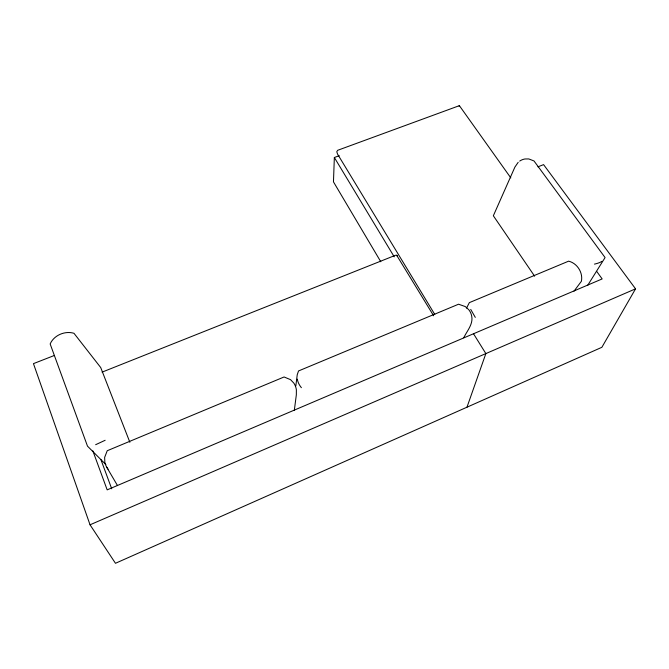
<?xml version="1.0" encoding="UTF-8"?>
<svg xmlns="http://www.w3.org/2000/svg" width="669" height="669" viewBox="0 0 669 669"><rect width="100%" height="100%" fill="white"/><g stroke="black" fill="none" stroke-linecap="round" stroke-linejoin="round"><path stroke-width="1" d="M339.242 155.701L334.349 157.499L333.463 181.859L380.803 261.763M295.849 385.846L297.228 374.782L298.525 370.952L458.566 304.211L465.248 306.561L468.718 309.655A15.504 14.902 -40.6 0 1 471.67 315.927C473.468 324.156 466.979 330.904 463.742 337.786M294.335 410.264L296.334 394.835L296.375 389.793A16.089 14.634 -72.1 0 0 293.783 383.044L290.53 379.658L284.082 376.973L107.232 450.73L104.632 457.42L104.841 462.304A16.65 14.944 31.5 0 0 108.052 469.161M466.97 407.204L485.861 353.592L473.518 333.756M466.544 308.075L469.345 302.639L568.625 261.161C577.205 263.201 583.209 272.676 581.378 281.306L574.019 291.157M459.009 106.095L459.227 105.71L337.694 150.291L336.766 151.696L337.536 154.071L434.783 314.447M537.926 166.832L543.588 164.624L635.55 288.841L601.874 347.295L115.469 563.29L90.039 524.797L33.45 363.635L54.507 355.415M587.625 285.437L605.077 257.565L533.996 160.945L528.769 158.938L524.981 158.979A16.809 14.718 75.6 0 0 519.679 161.104M518.182 162.316L514.913 167.058L493.346 215.769L534.615 276.18M105.158 440.277L95.65 444.701M601.941 261.362L600.394 262.198A18.448 8.053 -1.1 0 1 594.465 264.113M90.039 524.797L635.55 288.841M102.089 372.131L395.638 255.215M396.55 255.065L433.637 315.776M105.903 464.612L87.488 446.139L50.158 343.958C53.98 335.202 64.926 330.586 73.975 333.287L100.718 367.549L129.861 442.268M596.673 271.355L602.159 278.931L107.174 489.867L92.849 450.856M459.436 105.735L510.823 177.904M475.299 317.382L470.725 309.421M334.349 157.499L394.233 256.837M106.614 467.012L117.518 485.61M100.868 459.486L111.723 488.813M297.295 379.114L297.839 381.338A16.048 12.251 43.6 0 0 301.393 387.686M397.052 255.324L397.135 256.001"/></g></svg>
